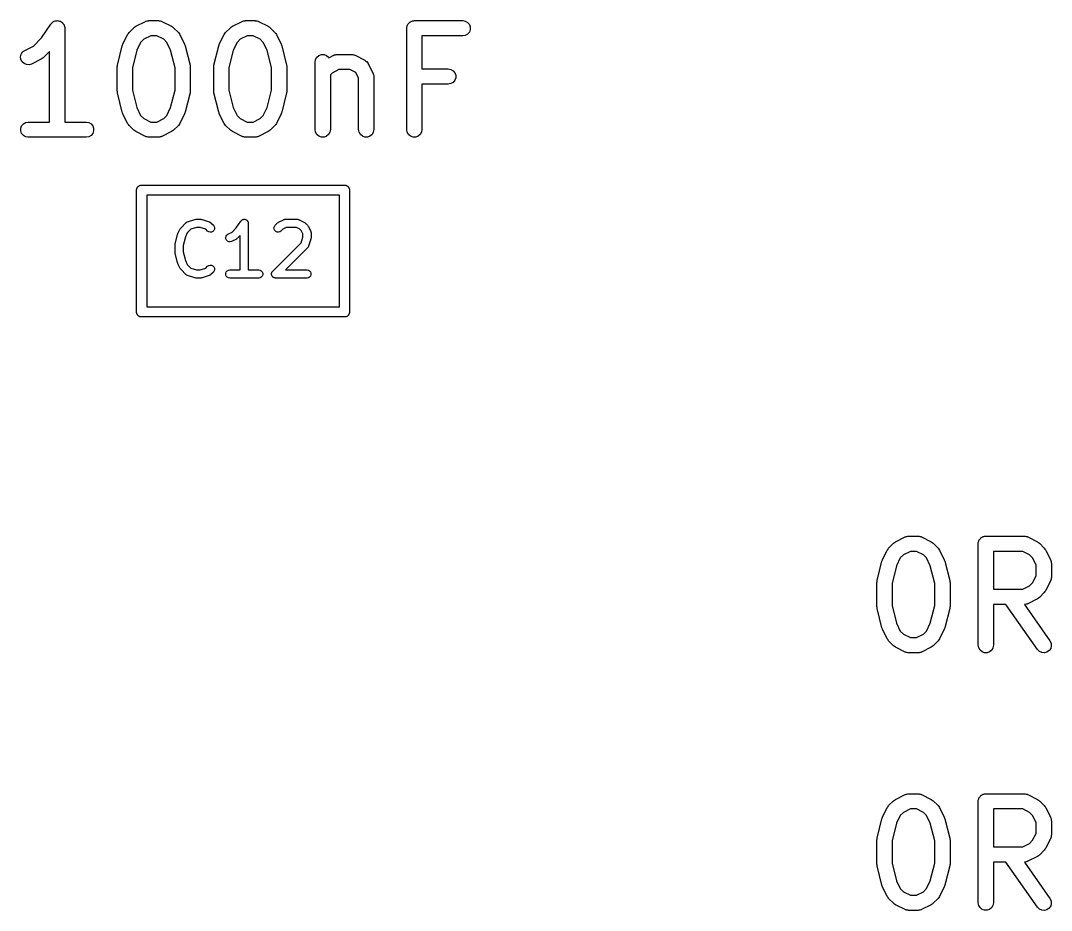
# Model space of a CAD drawing. Extents: x 49 to 243, y -147 to -41.
# Drawn here: x 116.93 to 127.1, y -62.89 to -54.12 of the extents above; entities that cross this region are included whole.
import ezdxf

# ---------------------------------------------------------------- set-up
doc = ezdxf.new("R2010")
doc.units = 0
doc.header["$MEASUREMENT"] = 0
doc.layers.add('BLACK', color=7, linetype='CONTINUOUS')

msp = doc.modelspace()

# ---------------------------------------------------------------- linework, layer by layer
at = {"layer": 'BLACK', "linetype": 'CONTINUOUS'}
for p, q in [((117.139, -54.2855), (117.23, -54.1488)), ((117.23, -54.1488), (117.233, -54.1458)), ((117.233, -54.1458), (117.235, -54.1422)), ((117.235, -54.1422), (117.242, -54.1364)), ((117.242, -54.1364), (117.248, -54.1299)), ((117.248, -54.1299), (117.252, -54.1281)), ((117.252, -54.1281), (117.255, -54.1254)), ((117.255, -54.1254), (117.264, -54.1224)), ((117.264, -54.1224), (117.272, -54.1184)), ((117.272, -54.1184), (117.276, -54.1179)), ((117.276, -54.1179), (117.28, -54.1165)), ((117.28, -54.1165), (117.289, -54.1165)), ((117.289, -54.1165), (117.297, -54.1155)), ((117.297, -54.1155), (117.302, -54.1165)), ((117.302, -54.1165), (117.306, -54.1165)), ((117.306, -54.1165), (117.314, -54.1196)), ((117.314, -54.1196), (117.323, -54.1217)), ((117.323, -54.1217), (117.326, -54.124)), ((117.326, -54.124), (117.33, -54.1254)), ((117.33, -54.1254), (117.337, -54.1312)), ((117.337, -54.1312), (117.344, -54.1361)), ((117.344, -54.1361), (117.347, -54.1395)), ((117.347, -54.1395), (117.35, -54.1422)), ((117.35, -54.1422), (117.355, -54.1499)), ((117.355, -54.1499), (117.36, -54.1571)), ((117.36, -54.1571), (117.361, -54.1611)), ((117.361, -54.1611), (117.363, -54.1647)), ((117.363, -54.1647), (117.365, -54.1735)), ((117.365, -54.1735), (117.367, -54.1821)), ((117.367, -54.1821), (117.367, -54.1863)), ((117.367, -54.1863), (117.368, -54.1904)), ((118.002, -54.2326), (118.049, -54.185)), ((118.049, -54.185), (118.059, -54.1781)), ((118.059, -54.1781), (118.069, -54.1709)), ((118.069, -54.1709), (118.164, -54.1233)), ((118.164, -54.1233), (118.168, -54.1221)), ((118.168, -54.1221), (118.172, -54.1199)), ((118.172, -54.1199), (118.18, -54.1184)), ((118.18, -54.1184), (118.189, -54.1159)), ((118.189, -54.1159), (118.193, -54.1161)), ((118.193, -54.1161), (118.197, -54.1154)), ((118.197, -54.1154), (118.293, -54.1154)), ((118.293, -54.1154), (118.297, -54.1161)), ((118.297, -54.1161), (118.301, -54.1159)), ((118.301, -54.1159), (118.31, -54.1184)), ((118.31, -54.1184), (118.318, -54.1199)), ((118.318, -54.1199), (118.322, -54.1221)), ((118.322, -54.1221), (118.326, -54.1233)), ((118.326, -54.1233), (118.421, -54.1709)), ((118.421, -54.1709), (118.431, -54.1781)), ((118.431, -54.1781), (118.441, -54.185)), ((118.441, -54.185), (118.489, -54.2326)), ((118.954, -54.2326), (119.002, -54.185)), ((119.002, -54.185), (119.011, -54.1781)), ((119.011, -54.1781), (119.021, -54.1709)), ((119.021, -54.1709), (119.116, -54.1233)), ((119.116, -54.1233), (119.12, -54.1221)), ((119.12, -54.1221), (119.124, -54.1199)), ((119.124, -54.1199), (119.133, -54.1184)), ((119.133, -54.1184), (119.141, -54.1159)), ((119.141, -54.1159), (119.146, -54.1161)), ((119.146, -54.1161), (119.15, -54.1154)), ((119.15, -54.1154), (119.245, -54.1154)), ((119.245, -54.1154), (119.249, -54.1161)), ((119.249, -54.1161), (119.254, -54.1159)), ((119.254, -54.1159), (119.262, -54.1184)), ((119.262, -54.1184), (119.271, -54.1199)), ((119.271, -54.1199), (119.274, -54.1221)), ((119.274, -54.1221), (119.279, -54.1233)), ((119.279, -54.1233), (119.374, -54.1709)), ((119.374, -54.1709), (119.383, -54.1781)), ((119.383, -54.1781), (119.393, -54.185)), ((119.393, -54.185), (119.441, -54.2326)), ((120.741, -54.1904), (120.743, -54.1839)), ((120.743, -54.1774), (120.745, -54.1712)), ((120.743, -54.1839), (120.743, -54.1774)), ((120.745, -54.1712), (120.746, -54.1647)), ((120.746, -54.1647), (120.749, -54.159)), ((120.749, -54.159), (120.752, -54.1529)), ((120.752, -54.1529), (120.756, -54.1479)), ((120.756, -54.1479), (120.759, -54.1422)), ((120.759, -54.1422), (120.764, -54.138)), ((120.764, -54.138), (120.768, -54.1329)), ((120.768, -54.1329), (120.774, -54.1296)), ((120.774, -54.1296), (120.779, -54.1254)), ((120.779, -54.1254), (120.785, -54.1232)), ((120.785, -54.1232), (120.791, -54.1199)), ((120.791, -54.1199), (120.797, -54.1188)), ((120.797, -54.1188), (120.803, -54.1165)), ((120.803, -54.1165), (120.81, -54.1165)), ((120.81, -54.1165), (120.816, -54.1154)), ((120.816, -54.1154), (121.293, -54.1154)), ((121.293, -54.1154), (121.318, -54.1199)), ((121.318, -54.1199), (121.341, -54.1329)), ((121.341, -54.1329), (121.358, -54.1529)), ((121.358, -54.1529), (121.367, -54.1774)), ((121.367, -54.1774), (121.367, -54.2034)), ((117.058, -54.3668), (117.139, -54.2855)), ((117.368, -54.1904), (117.368, -55.1154)), ((117.94, -54.3473), (117.987, -54.2521)), ((117.987, -54.2521), (117.995, -54.2424)), ((117.995, -54.2424), (118.002, -54.2326)), ((118.215, -54.2654), (118.147, -54.2996)), ((118.275, -54.2654), (118.215, -54.2654)), ((118.343, -54.2996), (118.275, -54.2654)), ((118.489, -54.2326), (118.495, -54.2424)), ((118.495, -54.2424), (118.503, -54.2521)), ((118.503, -54.2521), (118.55, -54.3473)), ((118.892, -54.3473), (118.94, -54.2521)), ((118.94, -54.2521), (118.947, -54.2424)), ((118.947, -54.2424), (118.954, -54.2326)), ((119.168, -54.2654), (119.099, -54.2996)), ((119.227, -54.2654), (119.168, -54.2654)), ((119.296, -54.2996), (119.227, -54.2654)), ((119.441, -54.2326), (119.448, -54.2424)), ((119.448, -54.2424), (119.455, -54.2521)), ((119.455, -54.2521), (119.503, -54.3473)), ((120.741, -55.1904), (120.741, -54.1904)), ((121.293, -54.2654), (120.891, -54.2654)), ((120.891, -54.2654), (120.891, -54.5916)), ((121.318, -54.2609), (121.293, -54.2654)), ((121.341, -54.2478), (121.318, -54.2609)), ((121.358, -54.2279), (121.341, -54.2478)), ((121.367, -54.2034), (121.358, -54.2279)), ((116.973, -54.409), (117.058, -54.3668)), ((117.887, -54.5531), (117.934, -54.3627)), ((117.934, -54.3627), (117.938, -54.3552)), ((117.938, -54.3552), (117.94, -54.3473)), ((118.116, -54.33), (118.078, -54.407)), ((118.147, -54.2996), (118.116, -54.33)), ((118.374, -54.33), (118.343, -54.2996)), ((118.412, -54.407), (118.374, -54.33)), ((118.55, -54.3473), (118.553, -54.3552)), ((118.553, -54.3552), (118.556, -54.3627)), ((118.556, -54.3627), (118.604, -54.5531)), ((118.839, -54.5531), (118.887, -54.3627)), ((118.887, -54.3627), (118.89, -54.3552)), ((118.89, -54.3552), (118.892, -54.3473)), ((119.069, -54.33), (119.03, -54.407)), ((119.099, -54.2996), (119.069, -54.33)), ((119.326, -54.33), (119.296, -54.2996)), ((119.365, -54.407), (119.326, -54.33)), ((119.503, -54.3473), (119.505, -54.3552)), ((119.505, -54.3552), (119.508, -54.3627)), ((119.508, -54.3627), (119.556, -54.5531)), ((116.932, -54.4716), (116.938, -54.4463)), ((116.935, -54.4975), (116.932, -54.4716)), ((116.938, -54.4463), (116.952, -54.4245)), ((116.952, -54.4245), (116.973, -54.409)), ((117.145, -54.4884), (117.136, -54.4956)), ((117.155, -54.4815), (117.145, -54.4884)), ((117.218, -54.4191), (117.155, -54.4815)), ((117.218, -55.1154), (117.218, -54.4191)), ((118.078, -54.407), (118.034, -54.5806)), ((118.456, -54.5806), (118.412, -54.407)), ((119.03, -54.407), (118.987, -54.5806)), ((119.408, -54.5806), (119.365, -54.407)), ((119.841, -54.4981), (119.854, -54.4755)), ((119.854, -54.4755), (119.874, -54.4588)), ((119.874, -54.4588), (119.899, -54.4499)), ((119.899, -54.4499), (119.925, -54.4499)), ((119.925, -54.4499), (119.949, -54.4588)), ((119.949, -54.4588), (119.969, -54.4755)), ((119.969, -54.4755), (119.972, -54.481)), ((119.972, -54.481), (120.021, -54.4566)), ((120.021, -54.4566), (120.025, -54.4554)), ((120.025, -54.4554), (120.029, -54.4532)), ((120.029, -54.4532), (120.038, -54.4517)), ((120.038, -54.4517), (120.046, -54.4492)), ((120.046, -54.4492), (120.05, -54.4495)), ((120.05, -54.4495), (120.055, -54.4487)), ((120.055, -54.4487), (120.197, -54.4487)), ((120.197, -54.4487), (120.202, -54.4495)), ((120.202, -54.4495), (120.206, -54.4492)), ((120.206, -54.4492), (120.214, -54.4517)), ((120.214, -54.4517), (120.223, -54.4532)), ((120.223, -54.4532), (120.227, -54.4554)), ((120.227, -54.4554), (120.231, -54.4566)), ((120.231, -54.4566), (120.326, -54.5043)), ((116.947, -54.5208), (116.935, -54.4975)), ((116.966, -54.5387), (116.947, -54.5208)), ((116.99, -54.549), (116.966, -54.5387)), ((117.016, -54.5506), (116.99, -54.549)), ((117.04, -54.5432), (117.016, -54.5506)), ((117.136, -54.4956), (117.04, -54.5432)), ((117.884, -54.5713), (117.886, -54.5623)), ((117.884, -54.8094), (117.884, -54.5713)), ((117.886, -54.5623), (117.887, -54.5531)), ((118.034, -54.5806), (118.034, -54.8002)), ((118.456, -54.8002), (118.456, -54.5806)), ((118.604, -54.5531), (118.604, -54.5623)), ((118.604, -54.5623), (118.606, -54.5713)), ((118.606, -54.5713), (118.606, -54.8094)), ((118.837, -54.5713), (118.838, -54.5623)), ((118.837, -54.8094), (118.837, -54.5713)), ((118.838, -54.5623), (118.839, -54.5531)), ((118.987, -54.5806), (118.987, -54.8002)), ((119.408, -54.8002), (119.408, -54.5806)), ((119.556, -54.5531), (119.557, -54.5623)), ((119.557, -54.5623), (119.558, -54.5713)), ((119.558, -54.5713), (119.558, -54.8094)), ((119.837, -54.5237), (119.841, -54.4981)), ((119.837, -55.1904), (119.837, -54.5237)), ((120.326, -54.5043), (120.335, -54.5108)), ((120.335, -54.5108), (120.344, -54.5169)), ((120.344, -54.5169), (120.345, -54.5185)), ((120.345, -54.5185), (120.347, -54.5198)), ((120.347, -54.5198), (120.353, -54.529)), ((120.353, -54.529), (120.36, -54.5378)), ((120.36, -54.5378), (120.407, -54.633)), ((120.891, -54.5916), (121.15, -54.5916)), ((121.15, -54.5916), (121.175, -54.5961)), ((121.175, -54.5961), (121.198, -54.6091)), ((120.004, -54.633), (119.987, -54.65)), ((119.987, -54.65), (119.987, -55.1904)), ((120.072, -54.5987), (120.004, -54.633)), ((120.18, -54.5987), (120.072, -54.5987)), ((120.237, -54.6272), (120.18, -54.5987)), ((120.265, -54.6843), (120.237, -54.6272)), ((120.265, -55.1904), (120.265, -54.6843)), ((120.407, -54.633), (120.409, -54.6372)), ((120.409, -54.6372), (120.411, -54.6409)), ((120.411, -54.6409), (120.412, -54.6496)), ((120.412, -54.6496), (120.415, -54.658)), ((120.415, -54.658), (120.415, -54.6623)), ((120.415, -54.6623), (120.415, -54.6666)), ((120.415, -54.6666), (120.415, -55.1904)), ((121.198, -54.6091), (121.215, -54.6291)), ((121.215, -54.6291), (121.224, -54.6535)), ((121.224, -54.6796), (121.215, -54.7041)), ((121.224, -54.6535), (121.224, -54.6796)), ((121.15, -54.7416), (120.891, -54.7416)), ((120.891, -54.7416), (120.891, -55.1904)), ((121.175, -54.737), (121.15, -54.7416)), ((121.198, -54.724), (121.175, -54.737)), ((121.215, -54.7041), (121.198, -54.724)), ((117.886, -54.8185), (117.884, -54.8094)), ((117.887, -54.8276), (117.886, -54.8185)), ((117.934, -55.0181), (117.887, -54.8276)), ((118.034, -54.8002), (118.078, -54.9737)), ((118.412, -54.9737), (118.456, -54.8002)), ((118.604, -54.8276), (118.556, -55.0181)), ((118.606, -54.8094), (118.604, -54.8185)), ((118.604, -54.8185), (118.604, -54.8276)), ((118.838, -54.8185), (118.837, -54.8094)), ((118.839, -54.8276), (118.838, -54.8185)), ((118.887, -55.0181), (118.839, -54.8276)), ((118.987, -54.8002), (119.03, -54.9737)), ((119.365, -54.9737), (119.408, -54.8002)), ((119.556, -54.8276), (119.508, -55.0181)), ((119.557, -54.8185), (119.556, -54.8276)), ((119.558, -54.8094), (119.557, -54.8185)), ((118.078, -54.9737), (118.116, -55.0507)), ((118.374, -55.0507), (118.412, -54.9737)), ((119.03, -54.9737), (119.069, -55.0507)), ((119.326, -55.0507), (119.365, -54.9737)), ((117.938, -55.0256), (117.934, -55.0181)), ((117.94, -55.0334), (117.938, -55.0256)), ((117.987, -55.1287), (117.94, -55.0334)), ((118.116, -55.0507), (118.147, -55.0811)), ((118.147, -55.0811), (118.215, -55.1154)), ((118.275, -55.1154), (118.343, -55.0811)), ((118.343, -55.0811), (118.374, -55.0507)), ((118.55, -55.0334), (118.503, -55.1287)), ((118.553, -55.0256), (118.55, -55.0334)), ((118.556, -55.0181), (118.553, -55.0256)), ((118.89, -55.0256), (118.887, -55.0181)), ((118.892, -55.0334), (118.89, -55.0256)), ((118.94, -55.1287), (118.892, -55.0334)), ((119.069, -55.0507), (119.099, -55.0811)), ((119.099, -55.0811), (119.168, -55.1154)), ((119.227, -55.1154), (119.296, -55.0811)), ((119.296, -55.0811), (119.326, -55.0507)), ((119.503, -55.0334), (119.455, -55.1287)), ((119.505, -55.0256), (119.503, -55.0334)), ((119.508, -55.0181), (119.505, -55.0256)), ((116.933, -55.1774), (116.942, -55.1529)), ((116.933, -55.2034), (116.933, -55.1774)), ((116.942, -55.2279), (116.933, -55.2034)), ((116.942, -55.1529), (116.959, -55.1329)), ((116.959, -55.1329), (116.981, -55.1199)), ((116.981, -55.1199), (117.007, -55.1154)), ((117.007, -55.1154), (117.218, -55.1154)), ((117.368, -55.1154), (117.578, -55.1154)), ((117.578, -55.1154), (117.604, -55.1199)), ((117.604, -55.1199), (117.627, -55.1329)), ((117.627, -55.1329), (117.643, -55.1529)), ((117.643, -55.1529), (117.652, -55.1774)), ((117.652, -55.2034), (117.643, -55.2279)), ((117.652, -55.1774), (117.652, -55.2034)), ((117.995, -55.1383), (117.987, -55.1287)), ((118.002, -55.1482), (117.995, -55.1383)), ((118.049, -55.1958), (118.002, -55.1482)), ((118.059, -55.2027), (118.049, -55.1958)), ((118.069, -55.2098), (118.059, -55.2027)), ((118.215, -55.1154), (118.275, -55.1154)), ((118.431, -55.2027), (118.421, -55.2098)), ((118.441, -55.1958), (118.431, -55.2027)), ((118.489, -55.1482), (118.441, -55.1958)), ((118.495, -55.1383), (118.489, -55.1482)), ((118.503, -55.1287), (118.495, -55.1383)), ((118.947, -55.1383), (118.94, -55.1287)), ((118.954, -55.1482), (118.947, -55.1383)), ((119.002, -55.1958), (118.954, -55.1482)), ((119.011, -55.2027), (119.002, -55.1958)), ((119.021, -55.2098), (119.011, -55.2027)), ((119.168, -55.1154), (119.227, -55.1154)), ((119.383, -55.2027), (119.374, -55.2098)), ((119.393, -55.1958), (119.383, -55.2027)), ((119.441, -55.1482), (119.393, -55.1958)), ((119.448, -55.1383), (119.441, -55.1482)), ((119.455, -55.1287), (119.448, -55.1383)), ((119.841, -55.216), (119.837, -55.1904)), ((119.987, -55.1904), (119.982, -55.216)), ((120.27, -55.216), (120.265, -55.1904)), ((120.415, -55.1904), (120.411, -55.216)), ((120.746, -55.216), (120.741, -55.1904)), ((120.891, -55.1904), (120.887, -55.216)), ((116.959, -55.2478), (116.942, -55.2279)), ((116.981, -55.2609), (116.959, -55.2478)), ((117.007, -55.2654), (116.981, -55.2609)), ((117.578, -55.2654), (117.007, -55.2654)), ((117.604, -55.2609), (117.578, -55.2654)), ((117.627, -55.2478), (117.604, -55.2609)), ((117.643, -55.2279), (117.627, -55.2478)), ((118.164, -55.2575), (118.069, -55.2098)), ((118.168, -55.2587), (118.164, -55.2575)), ((118.172, -55.2609), (118.168, -55.2587)), ((118.18, -55.2624), (118.172, -55.2609)), ((118.189, -55.2649), (118.18, -55.2624)), ((118.193, -55.2646), (118.189, -55.2649)), ((118.197, -55.2654), (118.193, -55.2646)), ((118.293, -55.2654), (118.197, -55.2654)), ((118.297, -55.2646), (118.293, -55.2654)), ((118.301, -55.2649), (118.297, -55.2646)), ((118.31, -55.2624), (118.301, -55.2649)), ((118.318, -55.2609), (118.31, -55.2624)), ((118.322, -55.2587), (118.318, -55.2609)), ((118.326, -55.2575), (118.322, -55.2587)), ((118.421, -55.2098), (118.326, -55.2575)), ((119.116, -55.2575), (119.021, -55.2098)), ((119.12, -55.2587), (119.116, -55.2575)), ((119.124, -55.2609), (119.12, -55.2587)), ((119.133, -55.2624), (119.124, -55.2609)), ((119.141, -55.2649), (119.133, -55.2624)), ((119.146, -55.2646), (119.141, -55.2649)), ((119.15, -55.2654), (119.146, -55.2646)), ((119.245, -55.2654), (119.15, -55.2654)), ((119.249, -55.2646), (119.245, -55.2654)), ((119.254, -55.2649), (119.249, -55.2646)), ((119.262, -55.2624), (119.254, -55.2649)), ((119.271, -55.2609), (119.262, -55.2624)), ((119.274, -55.2587), (119.271, -55.2609)), ((119.279, -55.2575), (119.274, -55.2587)), ((119.374, -55.2098), (119.279, -55.2575)), ((119.854, -55.2386), (119.841, -55.216)), ((119.874, -55.2553), (119.854, -55.2386)), ((119.899, -55.2642), (119.874, -55.2553)), ((119.925, -55.2642), (119.899, -55.2642)), ((119.949, -55.2553), (119.925, -55.2642)), ((119.969, -55.2386), (119.949, -55.2553)), ((119.982, -55.216), (119.969, -55.2386)), ((120.283, -55.2386), (120.27, -55.216)), ((120.303, -55.2553), (120.283, -55.2386)), ((120.327, -55.2642), (120.303, -55.2553)), ((120.353, -55.2642), (120.327, -55.2642)), ((120.378, -55.2553), (120.353, -55.2642)), ((120.398, -55.2386), (120.378, -55.2553)), ((120.411, -55.216), (120.398, -55.2386)), ((120.759, -55.2386), (120.746, -55.216)), ((120.779, -55.2553), (120.759, -55.2386)), ((120.803, -55.2642), (120.779, -55.2553)), ((120.829, -55.2642), (120.803, -55.2642)), ((120.854, -55.2553), (120.829, -55.2642)), ((120.874, -55.2386), (120.854, -55.2553)), ((120.887, -55.216), (120.874, -55.2386)), ((118.076, -55.7792), (118.078, -55.775)), ((118.076, -55.7968), (118.076, -55.7792)), ((118.076, -56.9792), (118.076, -55.7968)), ((118.076, -55.7968), (118.076, -55.7968)), ((118.078, -55.7706), (118.081, -55.7668)), ((118.078, -55.775), (118.078, -55.7706)), ((118.081, -55.7668), (118.082, -55.7626)), ((118.082, -55.7626), (118.085, -55.7592)), ((118.085, -55.7592), (118.087, -55.7554)), ((118.087, -55.7554), (118.091, -55.7525)), ((118.091, -55.7525), (118.093, -55.7491)), ((118.093, -55.7491), (118.097, -55.7469)), ((118.097, -55.7469), (118.101, -55.744)), ((118.101, -55.744), (118.105, -55.7425)), ((118.105, -55.7425), (118.109, -55.7403)), ((118.109, -55.7403), (118.113, -55.7395)), ((118.113, -55.7395), (118.117, -55.738)), ((118.117, -55.738), (120.135, -55.738)), ((120.135, -55.738), (120.139, -55.7395)), ((120.139, -55.7395), (120.143, -55.7403)), ((120.143, -55.7403), (120.147, -55.7425)), ((120.147, -55.7425), (120.151, -55.744)), ((120.151, -55.744), (120.155, -55.7469)), ((120.155, -55.7469), (120.159, -55.7491)), ((120.159, -55.7491), (120.161, -55.7525)), ((120.161, -55.7525), (120.165, -55.7554)), ((120.165, -55.7554), (120.167, -55.7592)), ((120.167, -55.7592), (120.17, -55.7626)), ((120.17, -55.7626), (120.171, -55.7668)), ((120.171, -55.7668), (120.174, -55.7706)), ((120.174, -55.7706), (120.174, -55.775)), ((120.174, -55.775), (120.176, -55.7792)), ((120.176, -55.7792), (120.176, -56.9968)), ((118.176, -55.838), (118.176, -56.938)), ((120.076, -55.838), (118.176, -55.838)), ((120.076, -56.938), (120.076, -55.838)), ((118.514, -56.1573), (118.562, -56.1097)), ((118.562, -56.1097), (118.564, -56.1084)), ((118.564, -56.1084), (118.565, -56.1067)), ((118.565, -56.1067), (118.57, -56.1044)), ((118.57, -56.1044), (118.573, -56.1017)), ((118.573, -56.1017), (118.576, -56.1012)), ((118.576, -56.1012), (118.578, -56.1001)), ((118.578, -56.1001), (118.649, -56.0762)), ((118.649, -56.0762), (118.655, -56.0753)), ((118.655, -56.0753), (118.662, -56.0742)), ((118.662, -56.0742), (118.709, -56.0742)), ((118.709, -56.0742), (118.716, -56.0753)), ((118.716, -56.0753), (118.722, -56.0762)), ((118.722, -56.0762), (118.793, -56.1001)), ((118.793, -56.1001), (118.795, -56.1011)), ((118.795, -56.1011), (118.798, -56.1017)), ((118.798, -56.1017), (118.802, -56.1044)), ((118.802, -56.1044), (118.806, -56.1067)), ((118.806, -56.1067), (118.807, -56.1084)), ((118.807, -56.1084), (118.809, -56.1097)), ((118.809, -56.1097), (118.833, -56.1335)), ((119.059, -56.1601), (119.105, -56.092)), ((119.105, -56.092), (119.106, -56.0904)), ((119.106, -56.0904), (119.107, -56.0885)), ((119.107, -56.0885), (119.111, -56.0854)), ((119.111, -56.0854), (119.114, -56.082)), ((119.114, -56.082), (119.116, -56.081)), ((119.116, -56.081), (119.118, -56.0795)), ((119.118, -56.0795), (119.122, -56.0779)), ((119.122, -56.0779), (119.127, -56.0758)), ((119.127, -56.0758), (119.129, -56.0756)), ((119.129, -56.0756), (119.131, -56.0748)), ((119.131, -56.0748), (119.136, -56.0748)), ((119.136, -56.0748), (119.14, -56.0743)), ((119.14, -56.0743), (119.143, -56.0748)), ((119.143, -56.0748), (119.145, -56.0748)), ((119.145, -56.0748), (119.149, -56.0764)), ((119.149, -56.0764), (119.154, -56.0776)), ((119.154, -56.0776), (119.156, -56.0788)), ((119.156, -56.0788), (119.158, -56.0795)), ((119.158, -56.0795), (119.162, -56.0826)), ((119.162, -56.0826), (119.166, -56.0853)), ((119.166, -56.0853), (119.167, -56.087)), ((119.167, -56.087), (119.169, -56.0885)), ((119.169, -56.0885), (119.171, -56.0926)), ((119.171, -56.0926), (119.174, -56.0965)), ((119.174, -56.0965), (119.174, -56.0986)), ((119.174, -56.0986), (119.175, -56.1005)), ((119.175, -56.1005), (119.176, -56.1052)), ((119.176, -56.1052), (119.178, -56.1098)), ((119.178, -56.1098), (119.178, -56.112)), ((119.178, -56.112), (119.178, -56.1142)), ((119.178, -56.1142), (119.178, -56.5742)), ((119.443, -56.1335), (119.467, -56.1097)), ((119.467, -56.1097), (119.472, -56.106)), ((119.472, -56.106), (119.477, -56.1022)), ((119.477, -56.1022), (119.525, -56.0784)), ((119.525, -56.0784), (119.527, -56.0778)), ((119.527, -56.0778), (119.529, -56.0766)), ((119.529, -56.0766), (119.534, -56.0758)), ((119.534, -56.0758), (119.538, -56.0745)), ((119.538, -56.0745), (119.54, -56.0746)), ((119.54, -56.0746), (119.543, -56.0742)), ((119.543, -56.0742), (119.662, -56.0742)), ((119.662, -56.0742), (119.664, -56.0746)), ((119.664, -56.0746), (119.666, -56.0745)), ((119.666, -56.0745), (119.671, -56.0758)), ((119.671, -56.0758), (119.675, -56.0766)), ((119.675, -56.0766), (119.677, -56.0778)), ((119.677, -56.0778), (119.68, -56.0784)), ((119.68, -56.0784), (119.727, -56.1022)), ((119.727, -56.1022), (119.732, -56.106)), ((119.732, -56.106), (119.738, -56.1097)), ((119.738, -56.1097), (119.761, -56.1335)), ((118.456, -56.3188), (118.48, -56.2235)), ((118.48, -56.2235), (118.482, -56.2195)), ((118.482, -56.2195), (118.483, -56.2154)), ((118.483, -56.2154), (118.507, -56.1677)), ((118.507, -56.1677), (118.511, -56.1626)), ((118.511, -56.1626), (118.514, -56.1573)), ((118.576, -56.2093), (118.557, -56.2472)), ((118.612, -56.173), (118.576, -56.2093)), ((118.668, -56.1542), (118.612, -56.173)), ((118.703, -56.1542), (118.668, -56.1542)), ((118.759, -56.173), (118.703, -56.1542)), ((118.776, -56.1901), (118.759, -56.173)), ((118.788, -56.1981), (118.776, -56.1901)), ((118.801, -56.2017), (118.788, -56.1981)), ((118.815, -56.2004), (118.801, -56.2017)), ((118.828, -56.1946), (118.815, -56.2004)), ((118.837, -56.1848), (118.828, -56.1946)), ((118.833, -56.1335), (118.841, -56.1449)), ((118.843, -56.1722), (118.837, -56.1848)), ((118.841, -56.1449), (118.844, -56.1583)), ((118.844, -56.1583), (118.843, -56.1722)), ((118.966, -56.2295), (118.977, -56.2213)), ((118.977, -56.2213), (119.019, -56.2004)), ((119.019, -56.2004), (119.059, -56.1601)), ((119.431, -56.1583), (119.435, -56.1449)), ((119.433, -56.1722), (119.431, -56.1583)), ((119.438, -56.1848), (119.433, -56.1722)), ((119.435, -56.1449), (119.443, -56.1335)), ((119.448, -56.1946), (119.438, -56.1848)), ((119.461, -56.2004), (119.448, -56.1946)), ((119.475, -56.2017), (119.461, -56.2004)), ((119.488, -56.1981), (119.475, -56.2017)), ((119.5, -56.1901), (119.488, -56.1981)), ((119.519, -56.1709), (119.5, -56.1901)), ((119.552, -56.1542), (119.519, -56.1709)), ((119.652, -56.1542), (119.552, -56.1542)), ((119.686, -56.1709), (119.652, -56.1542)), ((119.7, -56.1855), (119.686, -56.1709)), ((119.717, -56.2189), (119.7, -56.1855)), ((119.717, -56.2506), (119.717, -56.2189)), ((119.761, -56.1335), (119.765, -56.1388)), ((119.765, -56.1388), (119.769, -56.1439)), ((119.769, -56.1439), (119.793, -56.1915)), ((119.793, -56.1915), (119.793, -56.1937)), ((119.793, -56.1937), (119.795, -56.1957)), ((119.795, -56.1957), (119.795, -56.2004)), ((119.795, -56.2004), (119.797, -56.2049)), ((119.797, -56.2049), (119.797, -56.2072)), ((119.797, -56.2072), (119.797, -56.2094)), ((119.797, -56.2094), (119.797, -56.257)), ((118.455, -56.3285), (118.456, -56.3237)), ((118.456, -56.3237), (118.456, -56.3188)), ((118.557, -56.2472), (118.535, -56.3334)), ((118.955, -56.2546), (118.958, -56.2411)), ((118.957, -56.2685), (118.955, -56.2546)), ((118.963, -56.2809), (118.957, -56.2685)), ((118.958, -56.2411), (118.966, -56.2295)), ((118.973, -56.2904), (118.963, -56.2809)), ((118.986, -56.296), (118.973, -56.2904)), ((119, -56.2968), (118.986, -56.296)), ((119.013, -56.2928), (119, -56.2968)), ((119.061, -56.269), (119.013, -56.2928)), ((119.066, -56.2652), (119.061, -56.269)), ((119.071, -56.2615), (119.066, -56.2652)), ((119.098, -56.2346), (119.071, -56.2615)), ((119.098, -56.5742), (119.098, -56.2346)), ((119.419, -56.5859), (119.698, -56.3069)), ((119.698, -56.3069), (119.717, -56.2506)), ((119.795, -56.2697), (119.771, -56.3411)), ((119.796, -56.2634), (119.795, -56.2697)), ((119.797, -56.257), (119.796, -56.2634)), ((118.455, -56.3999), (118.455, -56.3285)), ((118.456, -56.4047), (118.455, -56.3999)), ((118.456, -56.4096), (118.456, -56.4047)), ((118.48, -56.5048), (118.456, -56.4096)), ((118.535, -56.3334), (118.535, -56.395)), ((118.535, -56.395), (118.557, -56.4812)), ((119.761, -56.3568), (119.544, -56.5742)), ((119.763, -56.3549), (119.761, -56.3568)), ((119.764, -56.3533), (119.763, -56.3549)), ((119.767, -56.3492), (119.764, -56.3533)), ((119.769, -56.3454), (119.767, -56.3492)), ((119.77, -56.3431), (119.769, -56.3454)), ((119.771, -56.3411), (119.77, -56.3431)), ((118.482, -56.5088), (118.48, -56.5048)), ((118.483, -56.513), (118.482, -56.5088)), ((118.507, -56.5606), (118.483, -56.513)), ((118.557, -56.4812), (118.576, -56.5191)), ((118.576, -56.5191), (118.612, -56.5554)), ((118.788, -56.5303), (118.801, -56.5267)), ((118.801, -56.5267), (118.815, -56.5279)), ((118.815, -56.5279), (118.828, -56.5338)), ((118.511, -56.5658), (118.507, -56.5606)), ((118.514, -56.571), (118.511, -56.5658)), ((118.562, -56.6187), (118.514, -56.571)), ((118.564, -56.62), (118.562, -56.6187)), ((118.565, -56.6217), (118.564, -56.62)), ((118.57, -56.6239), (118.565, -56.6217)), ((118.573, -56.6266), (118.57, -56.6239)), ((118.576, -56.6272), (118.573, -56.6266)), ((118.578, -56.6283), (118.576, -56.6272)), ((118.649, -56.6521), (118.578, -56.6283)), ((118.612, -56.5554), (118.668, -56.5742)), ((118.668, -56.5742), (118.703, -56.5742)), ((118.703, -56.5742), (118.759, -56.5554)), ((118.793, -56.6283), (118.722, -56.6521)), ((118.759, -56.5554), (118.776, -56.5383)), ((118.776, -56.5383), (118.788, -56.5303)), ((118.795, -56.6272), (118.793, -56.6283)), ((118.798, -56.6266), (118.795, -56.6272)), ((118.802, -56.6239), (118.798, -56.6266)), ((118.806, -56.6217), (118.802, -56.6239)), ((118.807, -56.62), (118.806, -56.6217)), ((118.809, -56.6187), (118.807, -56.62)), ((118.833, -56.5949), (118.809, -56.6187)), ((118.828, -56.5338), (118.837, -56.5436)), ((118.841, -56.5835), (118.833, -56.5949)), ((118.837, -56.5436), (118.843, -56.5562)), ((118.844, -56.5701), (118.841, -56.5835)), ((118.843, -56.5562), (118.844, -56.5701)), ((118.956, -56.6072), (118.96, -56.5942)), ((118.956, -56.6211), (118.956, -56.6072)), ((118.96, -56.6342), (118.956, -56.6211)), ((118.96, -56.5942), (118.969, -56.5835)), ((118.969, -56.5835), (118.981, -56.5766)), ((118.981, -56.5766), (118.995, -56.5742)), ((118.995, -56.5742), (119.098, -56.5742)), ((119.178, -56.5742), (119.281, -56.5742)), ((119.281, -56.5742), (119.294, -56.5766)), ((119.294, -56.5766), (119.306, -56.5835)), ((119.306, -56.5835), (119.315, -56.5942)), ((119.315, -56.5942), (119.32, -56.6072)), ((119.32, -56.6211), (119.315, -56.6342)), ((119.32, -56.6072), (119.32, -56.6211)), ((119.408, -56.6072), (119.41, -56.6023)), ((119.408, -56.609), (119.408, -56.6072)), ((119.408, -56.6107), (119.408, -56.609)), ((119.408, -56.6159), (119.408, -56.6107)), ((119.408, -56.6211), (119.408, -56.6159)), ((119.409, -56.6228), (119.408, -56.6211)), ((119.409, -56.6245), (119.409, -56.6228)), ((119.411, -56.6293), (119.409, -56.6245)), ((119.41, -56.6023), (119.411, -56.5973)), ((119.411, -56.5973), (119.412, -56.5958)), ((119.413, -56.6342), (119.411, -56.6293)), ((119.412, -56.5958), (119.413, -56.5942)), ((119.413, -56.5942), (119.416, -56.5902)), ((119.416, -56.5902), (119.419, -56.5859)), ((119.544, -56.5742), (119.757, -56.5742)), ((119.757, -56.5742), (119.771, -56.5766)), ((119.771, -56.5766), (119.783, -56.5835)), ((119.783, -56.5835), (119.792, -56.5942)), ((119.792, -56.5942), (119.796, -56.6072)), ((119.796, -56.6211), (119.792, -56.6342)), ((119.796, -56.6072), (119.796, -56.6211)), ((118.655, -56.6531), (118.649, -56.6521)), ((118.662, -56.6542), (118.655, -56.6531)), ((118.709, -56.6542), (118.662, -56.6542)), ((118.716, -56.6531), (118.709, -56.6542)), ((118.722, -56.6521), (118.716, -56.6531)), ((118.969, -56.6448), (118.96, -56.6342)), ((118.981, -56.6518), (118.969, -56.6448)), ((118.995, -56.6542), (118.981, -56.6518)), ((119.281, -56.6542), (118.995, -56.6542)), ((119.294, -56.6518), (119.281, -56.6542)), ((119.306, -56.6448), (119.294, -56.6518)), ((119.315, -56.6342), (119.306, -56.6448)), ((119.414, -56.6355), (119.413, -56.6342)), ((119.415, -56.6371), (119.414, -56.6355)), ((119.418, -56.6408), (119.415, -56.6371)), ((119.422, -56.6448), (119.418, -56.6408)), ((119.423, -56.6457), (119.422, -56.6448)), ((119.424, -56.647), (119.423, -56.6457)), ((119.429, -56.6492), (119.424, -56.647)), ((119.434, -56.6518), (119.429, -56.6492)), ((119.435, -56.6521), (119.434, -56.6518)), ((119.437, -56.6528), (119.435, -56.6521)), ((119.442, -56.6533), (119.437, -56.6528)), ((119.447, -56.6542), (119.442, -56.6533)), ((119.757, -56.6542), (119.447, -56.6542)), ((119.771, -56.6518), (119.757, -56.6542)), ((119.783, -56.6448), (119.771, -56.6518)), ((119.792, -56.6342), (119.783, -56.6448)), ((118.076, -56.9968), (118.076, -56.9792)), ((118.078, -57.001), (118.076, -56.9968)), ((118.078, -57.0054), (118.078, -57.001)), ((118.081, -57.0092), (118.078, -57.0054)), ((118.082, -57.0134), (118.081, -57.0092)), ((118.085, -57.0168), (118.082, -57.0134)), ((118.087, -57.0206), (118.085, -57.0168)), ((118.091, -57.0235), (118.087, -57.0206)), ((118.093, -57.0269), (118.091, -57.0235)), ((118.097, -57.0291), (118.093, -57.0269)), ((118.101, -57.032), (118.097, -57.0291)), ((118.105, -57.0335), (118.101, -57.032)), ((118.109, -57.0357), (118.105, -57.0335)), ((118.113, -57.0365), (118.109, -57.0357)), ((118.117, -57.038), (118.113, -57.0365)), ((118.176, -56.938), (120.076, -56.938)), ((120.139, -57.0365), (120.135, -57.038)), ((120.143, -57.0357), (120.139, -57.0365)), ((120.147, -57.0335), (120.143, -57.0357)), ((120.151, -57.032), (120.147, -57.0335)), ((120.155, -57.0291), (120.151, -57.032)), ((120.159, -57.0269), (120.155, -57.0291)), ((120.161, -57.0235), (120.159, -57.0269)), ((120.165, -57.0206), (120.161, -57.0235)), ((120.167, -57.0168), (120.165, -57.0206)), ((120.17, -57.0134), (120.167, -57.0168)), ((120.171, -57.0092), (120.17, -57.0134)), ((120.174, -57.0054), (120.171, -57.0092)), ((120.176, -56.9968), (120.174, -57.001)), ((120.174, -57.001), (120.174, -57.0054)), ((120.135, -57.038), (118.117, -57.038)), ((125.494, -59.3166), (125.542, -59.269)), ((125.542, -59.269), (125.552, -59.2621)), ((125.552, -59.2621), (125.562, -59.2549)), ((125.562, -59.2549), (125.657, -59.2073)), ((125.657, -59.2073), (125.661, -59.2061)), ((125.661, -59.2061), (125.665, -59.2039)), ((125.665, -59.2039), (125.673, -59.2024)), ((125.673, -59.2024), (125.682, -59.1999)), ((125.682, -59.1999), (125.686, -59.2001)), ((125.686, -59.2001), (125.69, -59.1994)), ((125.69, -59.1994), (125.786, -59.1994)), ((125.786, -59.1994), (125.79, -59.2001)), ((125.79, -59.2001), (125.794, -59.1999)), ((125.794, -59.1999), (125.803, -59.2024)), ((125.803, -59.2024), (125.811, -59.2039)), ((125.811, -59.2039), (125.815, -59.2061)), ((125.815, -59.2061), (125.819, -59.2073)), ((125.819, -59.2073), (125.914, -59.2549)), ((125.914, -59.2549), (125.924, -59.2621)), ((125.924, -59.2621), (125.934, -59.269)), ((125.934, -59.269), (125.982, -59.3166)), ((126.377, -59.2744), (126.378, -59.2679)), ((126.378, -59.2614), (126.381, -59.2552)), ((126.378, -59.2679), (126.378, -59.2614)), ((126.381, -59.2552), (126.382, -59.2487)), ((126.382, -59.2487), (126.385, -59.243)), ((126.385, -59.243), (126.387, -59.2369)), ((126.387, -59.2369), (126.392, -59.2319)), ((126.392, -59.2319), (126.395, -59.2262)), ((126.395, -59.2262), (126.4, -59.222)), ((126.4, -59.222), (126.404, -59.2169)), ((126.404, -59.2169), (126.41, -59.2136)), ((126.41, -59.2136), (126.415, -59.2094)), ((126.415, -59.2094), (126.421, -59.2072)), ((126.421, -59.2072), (126.427, -59.2039)), ((126.427, -59.2039), (126.433, -59.2028)), ((126.433, -59.2028), (126.439, -59.2005)), ((126.439, -59.2005), (126.446, -59.2005)), ((126.446, -59.2005), (126.452, -59.1994)), ((126.452, -59.1994), (126.833, -59.1994)), ((126.833, -59.1994), (126.837, -59.2001)), ((126.837, -59.2001), (126.842, -59.1999)), ((126.842, -59.1999), (126.85, -59.2024)), ((126.85, -59.2024), (126.859, -59.2039)), ((126.859, -59.2039), (126.863, -59.2061)), ((126.863, -59.2061), (126.867, -59.2073)), ((126.867, -59.2073), (126.962, -59.2549)), ((126.962, -59.2549), (126.972, -59.2621)), ((126.972, -59.2621), (126.982, -59.269)), ((126.982, -59.269), (127.029, -59.3166)), ((125.433, -59.4313), (125.48, -59.3361)), ((125.48, -59.3361), (125.488, -59.3264)), ((125.488, -59.3264), (125.494, -59.3166)), ((125.708, -59.3494), (125.64, -59.3836)), ((125.768, -59.3494), (125.708, -59.3494)), ((125.836, -59.3836), (125.768, -59.3494)), ((125.982, -59.3166), (125.988, -59.3264)), ((125.988, -59.3264), (125.996, -59.3361)), ((125.996, -59.3361), (126.043, -59.4313)), ((126.377, -60.2744), (126.377, -59.2744)), ((126.527, -59.3494), (126.527, -59.7232)), ((126.816, -59.3494), (126.527, -59.3494)), ((126.884, -59.3836), (126.816, -59.3494)), ((127.029, -59.3166), (127.036, -59.3264)), ((127.036, -59.3264), (127.043, -59.3361)), ((127.043, -59.3361), (127.091, -59.4313)), ((125.38, -59.6371), (125.427, -59.4467)), ((125.427, -59.4467), (125.43, -59.4392)), ((125.43, -59.4392), (125.433, -59.4313)), ((125.609, -59.414), (125.571, -59.491)), ((125.64, -59.3836), (125.609, -59.414)), ((125.867, -59.414), (125.836, -59.3836)), ((125.905, -59.491), (125.867, -59.414)), ((126.043, -59.4313), (126.046, -59.4392)), ((126.046, -59.4392), (126.049, -59.4467)), ((126.049, -59.4467), (126.096, -59.6371)), ((126.914, -59.414), (126.884, -59.3836)), ((126.949, -59.4826), (126.914, -59.414)), ((127.091, -59.4313), (127.092, -59.4355)), ((127.092, -59.4355), (127.094, -59.4392)), ((127.094, -59.4392), (127.096, -59.4479)), ((127.096, -59.4479), (127.098, -59.4563)), ((127.098, -59.4563), (127.098, -59.4606)), ((127.098, -59.4606), (127.099, -59.4649)), ((127.099, -59.4649), (127.099, -59.6077)), ((125.571, -59.491), (125.527, -59.6646)), ((125.949, -59.6646), (125.905, -59.491)), ((126.949, -59.59), (126.949, -59.4826)), ((125.377, -59.6553), (125.379, -59.6463)), ((125.377, -59.8934), (125.377, -59.6553)), ((125.379, -59.6463), (125.38, -59.6371)), ((125.527, -59.6646), (125.527, -59.8842)), ((125.949, -59.8842), (125.949, -59.6646)), ((126.096, -59.6371), (126.097, -59.6463)), ((126.097, -59.6463), (126.099, -59.6553)), ((126.099, -59.6553), (126.099, -59.8934)), ((126.884, -59.6889), (126.914, -59.6585)), ((126.914, -59.6585), (126.949, -59.59)), ((127.091, -59.6413), (127.043, -59.7365)), ((127.092, -59.6371), (127.091, -59.6413)), ((127.094, -59.6334), (127.092, -59.6371)), ((127.096, -59.6247), (127.094, -59.6334)), ((127.098, -59.6163), (127.096, -59.6247)), ((127.099, -59.6077), (127.098, -59.612)), ((127.098, -59.612), (127.098, -59.6163)), ((126.527, -59.7232), (126.816, -59.7232)), ((126.816, -59.7232), (126.884, -59.6889)), ((127.029, -59.756), (126.982, -59.8036)), ((127.036, -59.7462), (127.029, -59.756)), ((127.043, -59.7365), (127.036, -59.7462)), ((126.651, -59.8732), (126.527, -59.8732)), ((126.527, -59.8732), (126.527, -60.2744)), ((126.962, -60.3174), (126.651, -59.8732)), ((126.837, -59.8724), (126.834, -59.873)), ((126.834, -59.873), (127.085, -60.2314)), ((126.842, -59.8727), (126.837, -59.8724)), ((126.85, -59.8702), (126.842, -59.8727)), ((126.859, -59.8687), (126.85, -59.8702)), ((126.863, -59.8665), (126.859, -59.8687)), ((126.867, -59.8653), (126.863, -59.8665)), ((126.962, -59.8177), (126.867, -59.8653)), ((126.972, -59.8105), (126.962, -59.8177)), ((126.982, -59.8036), (126.972, -59.8105)), ((125.379, -59.9025), (125.377, -59.8934)), ((125.38, -59.9116), (125.379, -59.9025)), ((125.427, -60.1021), (125.38, -59.9116)), ((125.527, -59.8842), (125.571, -60.0577)), ((125.905, -60.0577), (125.949, -59.8842)), ((126.096, -59.9116), (126.049, -60.1021)), ((126.097, -59.9025), (126.096, -59.9116)), ((126.099, -59.8934), (126.097, -59.9025)), ((125.571, -60.0577), (125.609, -60.1347)), ((125.867, -60.1347), (125.905, -60.0577)), ((125.43, -60.1096), (125.427, -60.1021)), ((125.433, -60.1174), (125.43, -60.1096)), ((125.48, -60.2127), (125.433, -60.1174)), ((125.609, -60.1347), (125.64, -60.1651)), ((125.64, -60.1651), (125.708, -60.1994)), ((125.768, -60.1994), (125.836, -60.1651)), ((125.836, -60.1651), (125.867, -60.1347)), ((126.043, -60.1174), (125.996, -60.2127)), ((126.046, -60.1096), (126.043, -60.1174)), ((126.049, -60.1021), (126.046, -60.1096)), ((125.488, -60.2223), (125.48, -60.2127)), ((125.494, -60.2322), (125.488, -60.2223)), ((125.542, -60.2798), (125.494, -60.2322)), ((125.552, -60.2867), (125.542, -60.2798)), ((125.562, -60.2938), (125.552, -60.2867)), ((125.708, -60.1994), (125.768, -60.1994)), ((125.924, -60.2867), (125.914, -60.2938)), ((125.934, -60.2798), (125.924, -60.2867)), ((125.982, -60.2322), (125.934, -60.2798)), ((125.988, -60.2223), (125.982, -60.2322)), ((125.996, -60.2127), (125.988, -60.2223)), ((126.382, -60.3), (126.377, -60.2744)), ((126.527, -60.2744), (126.523, -60.3)), ((127.085, -60.2314), (127.096, -60.255)), ((127.098, -60.2809), (127.092, -60.3061)), ((127.096, -60.255), (127.098, -60.2809)), ((125.657, -60.3415), (125.562, -60.2938)), ((125.661, -60.3427), (125.657, -60.3415)), ((125.665, -60.3449), (125.661, -60.3427)), ((125.673, -60.3464), (125.665, -60.3449)), ((125.682, -60.3489), (125.673, -60.3464)), ((125.686, -60.3486), (125.682, -60.3489)), ((125.69, -60.3494), (125.686, -60.3486)), ((125.786, -60.3494), (125.69, -60.3494)), ((125.79, -60.3486), (125.786, -60.3494)), ((125.794, -60.3489), (125.79, -60.3486)), ((125.803, -60.3464), (125.794, -60.3489)), ((125.811, -60.3449), (125.803, -60.3464)), ((125.815, -60.3427), (125.811, -60.3449)), ((125.819, -60.3415), (125.815, -60.3427)), ((125.914, -60.2938), (125.819, -60.3415)), ((126.395, -60.3226), (126.382, -60.3)), ((126.415, -60.3393), (126.395, -60.3226)), ((126.439, -60.3482), (126.415, -60.3393)), ((126.465, -60.3482), (126.439, -60.3482)), ((126.49, -60.3393), (126.465, -60.3482)), ((126.51, -60.3226), (126.49, -60.3393)), ((126.523, -60.3), (126.51, -60.3226)), ((126.981, -60.3358), (126.962, -60.3174)), ((127.004, -60.3468), (126.981, -60.3358)), ((127.03, -60.3491), (127.004, -60.3468)), ((127.055, -60.3424), (127.03, -60.3491)), ((127.077, -60.3274), (127.055, -60.3424)), ((127.092, -60.3061), (127.077, -60.3274)), ((125.494, -61.8566), (125.542, -61.809)), ((125.542, -61.809), (125.552, -61.8021)), ((125.552, -61.8021), (125.562, -61.7949)), ((125.562, -61.7949), (125.657, -61.7473)), ((125.657, -61.7473), (125.661, -61.7461)), ((125.661, -61.7461), (125.665, -61.7439)), ((125.665, -61.7439), (125.673, -61.7424)), ((125.673, -61.7424), (125.682, -61.7399)), ((125.682, -61.7399), (125.686, -61.7401)), ((125.686, -61.7401), (125.69, -61.7394)), ((125.69, -61.7394), (125.786, -61.7394)), ((125.786, -61.7394), (125.79, -61.7401)), ((125.79, -61.7401), (125.794, -61.7399)), ((125.794, -61.7399), (125.803, -61.7424)), ((125.803, -61.7424), (125.811, -61.7439)), ((125.811, -61.7439), (125.815, -61.7461)), ((125.815, -61.7461), (125.819, -61.7473)), ((125.819, -61.7473), (125.914, -61.7949)), ((125.914, -61.7949), (125.924, -61.8021)), ((125.924, -61.8021), (125.934, -61.809)), ((125.934, -61.809), (125.982, -61.8566)), ((126.377, -61.8144), (126.378, -61.8079)), ((126.377, -62.8144), (126.377, -61.8144)), ((126.378, -61.8014), (126.381, -61.7952)), ((126.378, -61.8079), (126.378, -61.8014)), ((126.381, -61.7952), (126.382, -61.7887)), ((126.382, -61.7887), (126.385, -61.783)), ((126.385, -61.783), (126.387, -61.7769)), ((126.387, -61.7769), (126.392, -61.7719)), ((126.392, -61.7719), (126.395, -61.7662)), ((126.395, -61.7662), (126.4, -61.762)), ((126.4, -61.762), (126.404, -61.7569)), ((126.404, -61.7569), (126.41, -61.7536)), ((126.41, -61.7536), (126.415, -61.7494)), ((126.415, -61.7494), (126.421, -61.7472)), ((126.421, -61.7472), (126.427, -61.7439)), ((126.427, -61.7439), (126.433, -61.7428)), ((126.433, -61.7428), (126.439, -61.7405)), ((126.439, -61.7405), (126.446, -61.7405)), ((126.446, -61.7405), (126.452, -61.7394)), ((126.452, -61.7394), (126.833, -61.7394)), ((126.833, -61.7394), (126.837, -61.7401)), ((126.837, -61.7401), (126.842, -61.7399)), ((126.842, -61.7399), (126.85, -61.7424)), ((126.85, -61.7424), (126.859, -61.7439)), ((126.859, -61.7439), (126.863, -61.7461)), ((126.863, -61.7461), (126.867, -61.7473)), ((126.867, -61.7473), (126.962, -61.7949)), ((126.962, -61.7949), (126.972, -61.8021)), ((126.972, -61.8021), (126.982, -61.809)), ((126.982, -61.809), (127.029, -61.8566)), ((125.433, -61.9713), (125.48, -61.8761)), ((125.48, -61.8761), (125.488, -61.8664)), ((125.488, -61.8664), (125.494, -61.8566)), ((125.708, -61.8894), (125.64, -61.9236)), ((125.768, -61.8894), (125.708, -61.8894)), ((125.836, -61.9236), (125.768, -61.8894)), ((125.982, -61.8566), (125.988, -61.8664)), ((125.988, -61.8664), (125.996, -61.8761)), ((125.996, -61.8761), (126.043, -61.9713)), ((126.527, -61.8894), (126.527, -62.2632)), ((126.816, -61.8894), (126.527, -61.8894)), ((126.884, -61.9236), (126.816, -61.8894)), ((127.029, -61.8566), (127.036, -61.8664)), ((127.036, -61.8664), (127.043, -61.8761)), ((127.043, -61.8761), (127.091, -61.9713)), ((125.38, -62.1771), (125.427, -61.9867)), ((125.427, -61.9867), (125.43, -61.9792)), ((125.43, -61.9792), (125.433, -61.9713)), ((125.609, -61.954), (125.571, -62.031)), ((125.64, -61.9236), (125.609, -61.954)), ((125.867, -61.954), (125.836, -61.9236)), ((125.905, -62.031), (125.867, -61.954)), ((126.043, -61.9713), (126.046, -61.9792)), ((126.046, -61.9792), (126.049, -61.9867)), ((126.049, -61.9867), (126.096, -62.1771)), ((126.914, -61.954), (126.884, -61.9236)), ((126.949, -62.0226), (126.914, -61.954)), ((127.091, -61.9713), (127.092, -61.9755)), ((127.092, -61.9755), (127.094, -61.9792)), ((127.094, -61.9792), (127.096, -61.9879)), ((127.096, -61.9879), (127.098, -61.9963)), ((127.098, -61.9963), (127.098, -62.0006)), ((127.098, -62.0006), (127.099, -62.0049)), ((127.099, -62.0049), (127.099, -62.1477)), ((125.571, -62.031), (125.527, -62.2046)), ((125.949, -62.2046), (125.905, -62.031)), ((126.949, -62.13), (126.949, -62.0226)), ((125.377, -62.1953), (125.379, -62.1863)), ((125.377, -62.4334), (125.377, -62.1953)), ((125.379, -62.1863), (125.38, -62.1771)), ((125.527, -62.2046), (125.527, -62.4242)), ((125.949, -62.4242), (125.949, -62.2046)), ((126.096, -62.1771), (126.097, -62.1863)), ((126.097, -62.1863), (126.099, -62.1953)), ((126.099, -62.1953), (126.099, -62.4334)), ((126.884, -62.2289), (126.914, -62.1985)), ((126.914, -62.1985), (126.949, -62.13)), ((127.091, -62.1813), (127.043, -62.2765)), ((127.092, -62.1771), (127.091, -62.1813)), ((127.094, -62.1734), (127.092, -62.1771)), ((127.096, -62.1647), (127.094, -62.1734)), ((127.098, -62.1563), (127.096, -62.1647)), ((127.099, -62.1477), (127.098, -62.152)), ((127.098, -62.152), (127.098, -62.1563)), ((126.527, -62.2632), (126.816, -62.2632)), ((126.816, -62.2632), (126.884, -62.2289)), ((127.029, -62.296), (126.982, -62.3436)), ((127.036, -62.2862), (127.029, -62.296)), ((127.043, -62.2765), (127.036, -62.2862)), ((125.527, -62.4242), (125.571, -62.5977)), ((125.905, -62.5977), (125.949, -62.4242)), ((126.651, -62.4132), (126.527, -62.4132)), ((126.527, -62.4132), (126.527, -62.8144)), ((126.962, -62.8574), (126.651, -62.4132)), ((126.837, -62.4124), (126.834, -62.413)), ((126.834, -62.413), (127.085, -62.7714)), ((126.842, -62.4127), (126.837, -62.4124)), ((126.85, -62.4102), (126.842, -62.4127)), ((126.859, -62.4087), (126.85, -62.4102)), ((126.863, -62.4065), (126.859, -62.4087)), ((126.867, -62.4053), (126.863, -62.4065)), ((126.962, -62.3577), (126.867, -62.4053)), ((126.972, -62.3505), (126.962, -62.3577)), ((126.982, -62.3436), (126.972, -62.3505)), ((125.379, -62.4425), (125.377, -62.4334)), ((125.38, -62.4516), (125.379, -62.4425)), ((125.427, -62.6421), (125.38, -62.4516)), ((126.096, -62.4516), (126.049, -62.6421)), ((126.097, -62.4425), (126.096, -62.4516)), ((126.099, -62.4334), (126.097, -62.4425)), ((125.571, -62.5977), (125.609, -62.6747)), ((125.867, -62.6747), (125.905, -62.5977)), ((125.43, -62.6496), (125.427, -62.6421)), ((125.433, -62.6574), (125.43, -62.6496)), ((125.48, -62.7527), (125.433, -62.6574)), ((125.609, -62.6747), (125.64, -62.7051)), ((125.64, -62.7051), (125.708, -62.7394)), ((125.768, -62.7394), (125.836, -62.7051)), ((125.836, -62.7051), (125.867, -62.6747)), ((126.043, -62.6574), (125.996, -62.7527)), ((126.046, -62.6496), (126.043, -62.6574)), ((126.049, -62.6421), (126.046, -62.6496)), ((125.488, -62.7623), (125.48, -62.7527)), ((125.494, -62.7722), (125.488, -62.7623)), ((125.542, -62.8198), (125.494, -62.7722)), ((125.552, -62.8267), (125.542, -62.8198)), ((125.562, -62.8338), (125.552, -62.8267)), ((125.708, -62.7394), (125.768, -62.7394)), ((125.924, -62.8267), (125.914, -62.8338)), ((125.934, -62.8198), (125.924, -62.8267)), ((125.982, -62.7722), (125.934, -62.8198)), ((125.988, -62.7623), (125.982, -62.7722)), ((125.996, -62.7527), (125.988, -62.7623)), ((126.382, -62.84), (126.377, -62.8144)), ((126.527, -62.8144), (126.523, -62.84)), ((127.085, -62.7714), (127.096, -62.795)), ((127.098, -62.8209), (127.092, -62.8461)), ((127.096, -62.795), (127.098, -62.8209)), ((125.657, -62.8815), (125.562, -62.8338)), ((125.661, -62.8827), (125.657, -62.8815)), ((125.665, -62.8849), (125.661, -62.8827)), ((125.673, -62.8864), (125.665, -62.8849)), ((125.682, -62.8889), (125.673, -62.8864)), ((125.686, -62.8886), (125.682, -62.8889)), ((125.69, -62.8894), (125.686, -62.8886)), ((125.786, -62.8894), (125.69, -62.8894)), ((125.79, -62.8886), (125.786, -62.8894)), ((125.794, -62.8889), (125.79, -62.8886)), ((125.803, -62.8864), (125.794, -62.8889)), ((125.811, -62.8849), (125.803, -62.8864)), ((125.815, -62.8827), (125.811, -62.8849)), ((125.819, -62.8815), (125.815, -62.8827)), ((125.914, -62.8338), (125.819, -62.8815)), ((126.395, -62.8626), (126.382, -62.84)), ((126.415, -62.8793), (126.395, -62.8626)), ((126.439, -62.8882), (126.415, -62.8793)), ((126.465, -62.8882), (126.439, -62.8882)), ((126.49, -62.8793), (126.465, -62.8882)), ((126.51, -62.8626), (126.49, -62.8793)), ((126.523, -62.84), (126.51, -62.8626)), ((126.981, -62.8758), (126.962, -62.8574)), ((127.004, -62.8868), (126.981, -62.8758)), ((127.03, -62.8891), (127.004, -62.8868)), ((127.055, -62.8824), (127.03, -62.8891)), ((127.077, -62.8674), (127.055, -62.8824)), ((127.092, -62.8461), (127.077, -62.8674))]:
    msp.add_line(p, q, dxfattribs=at)

doc.saveas('drawing.dxf')
